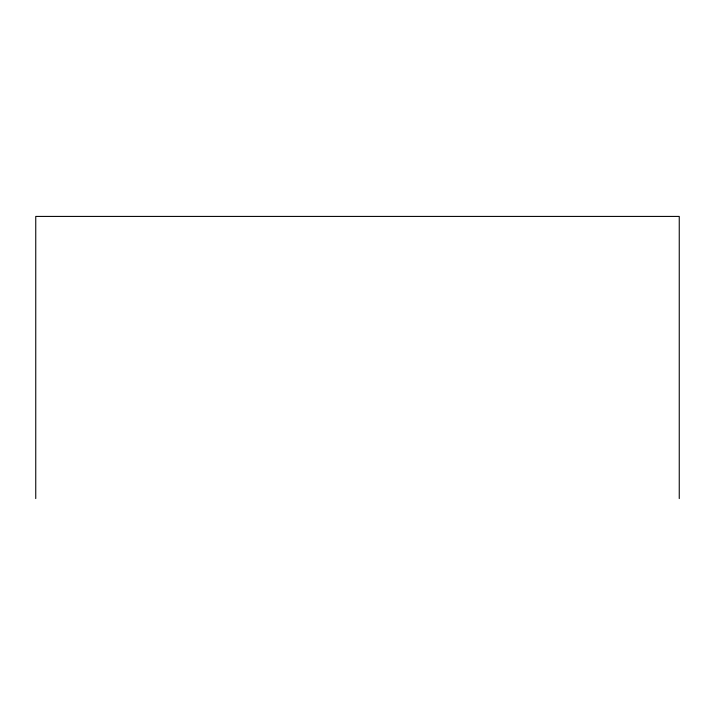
<?xml version="1.0" encoding="UTF-8"?>
<svg xmlns="http://www.w3.org/2000/svg" width="715" height="715" viewBox="0 0 715 715"><rect width="100%" height="100%" fill="white"/><g stroke="black" fill="none" stroke-linecap="round" stroke-linejoin="round"><path stroke-width="1.07" d="M679.25 498.578L679.25 216.422L35.75 216.422L35.75 498.578"/></g></svg>
